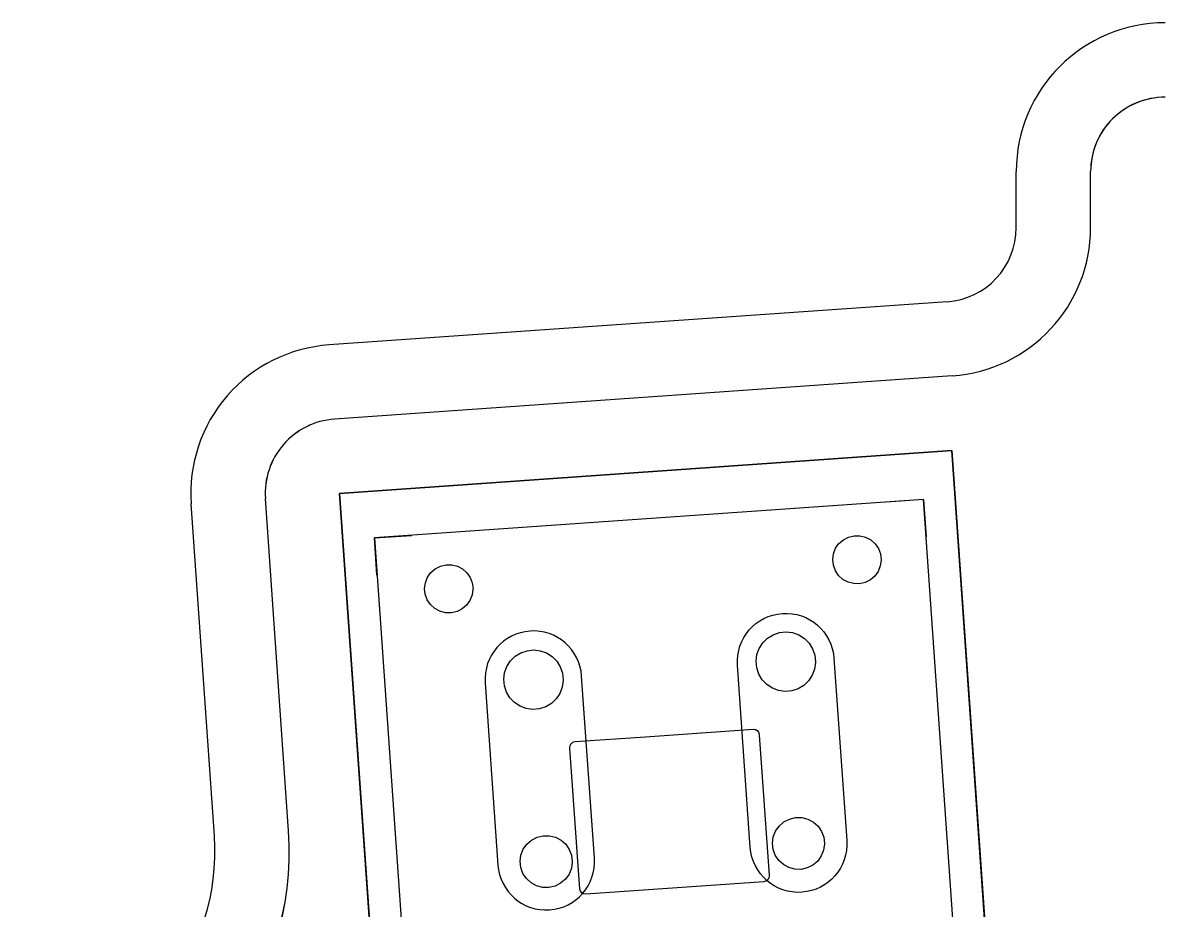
# Model space of a CAD drawing. Header units: inches. Extents: x -4 to 333, y -4 to 107.
# Drawn here: x 29.68 to 60.33, y 83.62 to 107.48 of the extents above; entities that cross this region are included whole.
import ezdxf

# ---------------------------------------------------------------- set-up
doc = ezdxf.new("R2010")
doc.units = ezdxf.units.IN
doc.header["$MEASUREMENT"] = 0
doc.layers.get('0').update_dxf_attribs({"color": 1})
for name, color, linetype in [('KICAD_EXPORT', 12, 'Continuous'), ('OUTLINE_CASE', 5, 'Continuous'), ('OUTLINE_CURVED', 6, 'Continuous')]:
    doc.layers.add(name, color=color, linetype=linetype)

# ---------------------------------------------------------------- blocks, each defined once
blk = doc.blocks.new('switch')
for points in [[(75.655, 33.601), (75.655, 17.101), (92.155, 17.101), (92.155, 33.601), (75.655, 33.601)], [(76.505, 32.339), (76.505, 18.339), (91.305, 18.339), (91.305, 32.339), (76.505, 32.339)]]:
    blk.add_lwpolyline(points)
for points in [[(79.205, 28.25), (79.205, 23.336, 1), (81.805, 23.336), (81.805, 28.25, 1)], [(88.605, 28.25), (88.605, 23.336, -1), (86.005, 23.336), (86.005, 28.25, -1)]]:
    blk.add_lwpolyline(points, format="xyb", close=True)

msp = doc.modelspace()

# ---------------------------------------------------------------- linework, layer by layer
at = {"layer": 'KICAD_EXPORT', "linetype": 'Continuous'}
for p, q in [((58.382, 101.972), (58.382, 103.476)), ((54.661, 97.982), (38.052, 96.82)), ((38.192, 94.825), (54.651, 95.976)), ((54.651, 95.976), (55.802, 79.516)), ((39.343, 78.365), (38.192, 94.825)), ((36.821, 85.752), (36.197, 94.685)), ((53.892, 94.657), (52.894, 94.588)), ((53.892, 94.657), (53.961, 93.66)), ((39.128, 93.625), (40.125, 93.695)), ((39.197, 92.627), (39.128, 93.625)), ((51.617, 93.476), (51.735, 93.578)), ((51.617, 93.476), (51.735, 93.578)), ((51.735, 93.578), (51.873, 93.65)), ((51.735, 93.578), (51.873, 93.65)), ((51.873, 93.65), (52.025, 93.687)), ((51.873, 93.65), (52.025, 93.687)), ((52.025, 93.687), (52.181, 93.686)), ((52.025, 93.687), (52.181, 93.686)), ((52.181, 93.686), (52.333, 93.648)), ((52.181, 93.686), (52.333, 93.648)), ((52.333, 93.648), (52.471, 93.575)), ((52.333, 93.648), (52.471, 93.575)), ((52.471, 93.575), (52.588, 93.471)), ((52.471, 93.575), (52.588, 93.471)), ((51.45, 93.048), (51.47, 93.202)), ((51.45, 93.048), (51.47, 93.202)), ((51.47, 93.202), (51.527, 93.348)), ((51.47, 93.202), (51.527, 93.348)), ((51.527, 93.348), (51.617, 93.476)), ((51.527, 93.348), (51.617, 93.476)), ((52.588, 93.471), (52.676, 93.342)), ((52.588, 93.471), (52.676, 93.342)), ((52.676, 93.342), (52.731, 93.196)), ((52.676, 93.342), (52.731, 93.196)), ((40.901, 92.87), (41.053, 92.907)), ((40.901, 92.87), (41.053, 92.907)), ((41.053, 92.907), (41.209, 92.906)), ((41.053, 92.907), (41.209, 92.906)), ((41.209, 92.906), (41.361, 92.868)), ((41.209, 92.906), (41.361, 92.868)), ((51.467, 92.892), (51.45, 93.048)), ((51.467, 92.892), (51.45, 93.048)), ((51.521, 92.746), (51.467, 92.892)), ((51.521, 92.746), (51.467, 92.892)), ((52.75, 93.027), (52.728, 92.873)), ((52.75, 93.027), (52.728, 92.873)), ((52.731, 93.196), (52.75, 93.041)), ((52.731, 93.196), (52.75, 93.041)), ((52.75, 93.041), (52.75, 93.027)), ((52.75, 93.041), (52.75, 93.027)), ((40.555, 92.568), (40.645, 92.696)), ((40.555, 92.568), (40.645, 92.696)), ((40.645, 92.696), (40.762, 92.799)), ((40.645, 92.696), (40.762, 92.799)), ((40.762, 92.799), (40.901, 92.87)), ((40.762, 92.799), (40.901, 92.87)), ((41.361, 92.868), (41.499, 92.795)), ((41.361, 92.868), (41.499, 92.795)), ((41.499, 92.795), (41.615, 92.691)), ((41.499, 92.795), (41.615, 92.691)), ((41.615, 92.691), (41.704, 92.562)), ((41.615, 92.691), (41.704, 92.562)), ((51.608, 92.616), (51.521, 92.746)), ((51.608, 92.616), (51.521, 92.746)), ((51.723, 92.511), (51.608, 92.616)), ((51.723, 92.511), (51.608, 92.616)), ((52.578, 92.601), (52.46, 92.499)), ((52.578, 92.601), (52.46, 92.499)), ((52.67, 92.728), (52.578, 92.601)), ((52.67, 92.728), (52.578, 92.601)), ((52.728, 92.873), (52.67, 92.728)), ((52.728, 92.873), (52.67, 92.728)), ((40.478, 92.268), (40.498, 92.423)), ((40.478, 92.268), (40.498, 92.423)), ((40.498, 92.423), (40.555, 92.568)), ((40.498, 92.423), (40.555, 92.568)), ((41.704, 92.562), (41.759, 92.416)), ((41.704, 92.562), (41.759, 92.416)), ((41.759, 92.416), (41.778, 92.261)), ((41.759, 92.416), (41.778, 92.261)), ((51.861, 92.436), (51.723, 92.511)), ((51.861, 92.436), (51.723, 92.511)), ((52.012, 92.397), (51.861, 92.436)), ((52.012, 92.397), (51.861, 92.436)), ((52.168, 92.394), (52.012, 92.397)), ((52.168, 92.394), (52.012, 92.397)), ((52.32, 92.429), (52.168, 92.394)), ((52.32, 92.429), (52.168, 92.394)), ((52.46, 92.499), (52.32, 92.429)), ((52.46, 92.499), (52.32, 92.429)), ((40.495, 92.113), (40.478, 92.268)), ((40.495, 92.113), (40.478, 92.268)), ((40.548, 91.966), (40.495, 92.113)), ((40.548, 91.966), (40.495, 92.113)), ((41.755, 92.093), (41.697, 91.948)), ((41.755, 92.093), (41.697, 91.948)), ((41.777, 92.248), (41.755, 92.093)), ((41.777, 92.248), (41.755, 92.093)), ((41.778, 92.261), (41.777, 92.248)), ((41.778, 92.261), (41.777, 92.248)), ((40.636, 91.836), (40.548, 91.966)), ((40.636, 91.836), (40.548, 91.966)), ((40.751, 91.731), (40.636, 91.836)), ((40.751, 91.731), (40.636, 91.836)), ((40.888, 91.657), (40.751, 91.731)), ((40.888, 91.657), (40.751, 91.731)), ((41.487, 91.72), (41.348, 91.65)), ((41.487, 91.72), (41.348, 91.65)), ((41.606, 91.821), (41.487, 91.72)), ((41.606, 91.821), (41.487, 91.72)), ((41.697, 91.948), (41.606, 91.821)), ((41.697, 91.948), (41.606, 91.821)), ((41.039, 91.617), (40.888, 91.657)), ((41.039, 91.617), (40.888, 91.657)), ((41.196, 91.615), (41.039, 91.617)), ((41.196, 91.615), (41.039, 91.617)), ((41.348, 91.65), (41.196, 91.615)), ((41.348, 91.65), (41.196, 91.615)), ((49.846, 91.025), (50.015, 91.082)), ((50.015, 91.082), (50.192, 91.101)), ((50.192, 91.101), (50.369, 91.08)), ((50.369, 91.08), (50.537, 91.02)), ((49.47, 90.656), (49.567, 90.806)), ((49.567, 90.806), (49.694, 90.931)), ((49.694, 90.931), (49.846, 91.025)), ((50.537, 91.02), (50.688, 90.924)), ((50.688, 90.924), (50.813, 90.798)), ((50.813, 90.798), (50.908, 90.646)), ((42.784, 90.32), (42.911, 90.444)), ((42.911, 90.444), (43.063, 90.538)), ((43.063, 90.538), (43.232, 90.595)), ((43.232, 90.595), (43.409, 90.614)), ((43.409, 90.614), (43.587, 90.593)), ((43.587, 90.593), (43.755, 90.533)), ((43.755, 90.533), (43.905, 90.438)), ((49.387, 90.312), (49.409, 90.489)), ((49.409, 90.489), (49.47, 90.656)), ((50.908, 90.646), (50.967, 90.478)), ((50.967, 90.478), (50.986, 90.301)), ((42.626, 90.002), (42.687, 90.17)), ((42.687, 90.17), (42.784, 90.32)), ((43.905, 90.438), (44.031, 90.311)), ((44.031, 90.311), (44.125, 90.16)), ((44.125, 90.16), (44.184, 89.991)), ((49.404, 90.134), (49.387, 90.312)), ((49.46, 89.965), (49.404, 90.134)), ((50.986, 90.278), (50.961, 90.102)), ((50.986, 90.301), (50.986, 90.278)), ((42.604, 89.825), (42.626, 90.002)), ((44.184, 89.991), (44.204, 89.814)), ((49.553, 89.813), (49.46, 89.965)), ((50.898, 89.935), (50.799, 89.786)), ((50.961, 90.102), (50.898, 89.935)), ((42.621, 89.648), (42.604, 89.825)), ((42.678, 89.478), (42.621, 89.648)), ((44.179, 89.615), (44.115, 89.448)), ((44.204, 89.792), (44.179, 89.615)), ((44.204, 89.814), (44.204, 89.792)), ((49.677, 89.684), (49.553, 89.813)), ((49.826, 89.587), (49.677, 89.684)), ((49.993, 89.524), (49.826, 89.587)), ((50.17, 89.501), (49.993, 89.524)), ((50.517, 89.572), (50.347, 89.517)), ((50.67, 89.663), (50.517, 89.572)), ((50.799, 89.786), (50.67, 89.663)), ((42.77, 89.326), (42.678, 89.478)), ((42.894, 89.198), (42.77, 89.326)), ((44.017, 89.3), (43.888, 89.177)), ((44.115, 89.448), (44.017, 89.3)), ((50.347, 89.517), (50.17, 89.501)), ((43.043, 89.1), (42.894, 89.198)), ((43.21, 89.038), (43.043, 89.1)), ((43.387, 89.014), (43.21, 89.038)), ((43.565, 89.03), (43.387, 89.014)), ((43.734, 89.085), (43.565, 89.03)), ((43.888, 89.177), (43.734, 89.085)), ((46.418, 88.283), (46.917, 88.318)), ((46.418, 88.283), (46.917, 88.318)), ((46.917, 88.318), (49.311, 88.485)), ((46.917, 88.318), (49.311, 88.485)), ((49.311, 88.485), (49.369, 88.478)), ((49.311, 88.485), (49.369, 88.478)), ((49.369, 88.478), (49.42, 88.449)), ((49.369, 88.478), (49.42, 88.449)), ((49.42, 88.449), (49.456, 88.402)), ((49.42, 88.449), (49.456, 88.402)), ((49.456, 88.402), (49.47, 88.351)), ((49.456, 88.402), (49.47, 88.351)), ((49.47, 88.351), (49.471, 88.346)), ((49.47, 88.351), (49.471, 88.346)), ((49.471, 88.346), (49.472, 88.334)), ((49.471, 88.346), (49.472, 88.334)), ((49.472, 88.334), (49.472, 88.334)), ((49.472, 88.334), (49.736, 84.555)), ((49.472, 88.334), (49.472, 88.334)), ((49.472, 88.334), (49.736, 84.555)), ((44.384, 87.99), (44.391, 88.048)), ((44.384, 87.99), (44.391, 88.048)), ((44.384, 87.978), (44.384, 87.99)), ((44.384, 87.99), (44.384, 87.99)), ((44.384, 87.978), (44.384, 87.99)), ((44.384, 87.99), (44.384, 87.99)), ((44.391, 88.048), (44.42, 88.099)), ((44.391, 88.048), (44.42, 88.099)), ((44.42, 88.099), (44.423, 88.101)), ((44.42, 88.099), (44.423, 88.101)), ((44.423, 88.101), (44.466, 88.135)), ((44.423, 88.101), (44.466, 88.135)), ((44.466, 88.135), (44.523, 88.15)), ((44.466, 88.135), (44.523, 88.15)), ((44.523, 88.15), (46.418, 88.283)), ((44.523, 88.15), (46.418, 88.283)), ((44.523, 88.15), (44.523, 88.15)), ((44.523, 88.15), (44.523, 88.15)), ((46.418, 88.283), (46.418, 88.283)), ((46.418, 88.283), (46.418, 88.283)), ((44.649, 84.187), (44.384, 87.978)), ((44.384, 87.978), (44.384, 87.978)), ((44.384, 87.978), (44.384, 87.978)), ((44.649, 84.187), (44.384, 87.978)), ((44.384, 87.978), (44.384, 87.978)), ((44.384, 87.978), (44.384, 87.978)), ((49.911, 85.743), (50.008, 85.881)), ((50.008, 85.881), (50.135, 85.992)), ((50.135, 85.992), (50.284, 86.069)), ((50.284, 86.069), (50.448, 86.108)), ((50.448, 86.108), (50.616, 86.107)), ((50.616, 86.107), (50.779, 86.066)), ((50.779, 86.066), (50.928, 85.987)), ((50.928, 85.987), (51.053, 85.876)), ((51.053, 85.876), (51.149, 85.737)), ((43.352, 85.505), (43.502, 85.582)), ((43.502, 85.582), (43.665, 85.621)), ((43.665, 85.621), (43.833, 85.62)), ((43.833, 85.62), (43.997, 85.579)), ((43.997, 85.579), (44.145, 85.501)), ((49.828, 85.42), (49.85, 85.587)), ((49.85, 85.587), (49.911, 85.743)), ((51.149, 85.737), (51.208, 85.58)), ((51.208, 85.58), (51.228, 85.413)), ((43.068, 85.1), (43.129, 85.257)), ((43.129, 85.257), (43.225, 85.394)), ((43.225, 85.394), (43.352, 85.505)), ((44.145, 85.501), (44.271, 85.389)), ((44.271, 85.389), (44.366, 85.25)), ((44.366, 85.25), (44.425, 85.093)), ((49.847, 85.253), (49.828, 85.42)), ((49.905, 85.095), (49.847, 85.253)), ((51.204, 85.231), (51.142, 85.075)), ((51.228, 85.398), (51.204, 85.231)), ((51.228, 85.413), (51.228, 85.398)), ((43.046, 84.933), (43.068, 85.1)), ((43.064, 84.766), (43.046, 84.933)), ((44.425, 85.093), (44.446, 84.926)), ((44.446, 84.926), (44.446, 84.911)), ((49.998, 84.955), (49.905, 85.095)), ((50.123, 84.842), (49.998, 84.955)), ((51.044, 84.939), (50.916, 84.83)), ((51.142, 85.075), (51.044, 84.939)), ((43.122, 84.608), (43.064, 84.766)), ((44.422, 84.745), (44.359, 84.589)), ((44.446, 84.911), (44.422, 84.745)), ((50.271, 84.762), (50.123, 84.842)), ((50.433, 84.719), (50.271, 84.762)), ((50.601, 84.716), (50.433, 84.719)), ((50.765, 84.754), (50.601, 84.716)), ((50.916, 84.83), (50.765, 84.754)), ((43.216, 84.469), (43.122, 84.608)), ((43.34, 84.355), (43.216, 84.469)), ((43.488, 84.275), (43.34, 84.355)), ((44.133, 84.343), (43.983, 84.267)), ((44.261, 84.452), (44.133, 84.343)), ((44.359, 84.589), (44.261, 84.452)), ((49.598, 84.383), (44.81, 84.048)), ((49.598, 84.383), (44.81, 84.048)), ((49.654, 84.398), (49.598, 84.383)), ((49.654, 84.398), (49.598, 84.383)), ((49.598, 84.383), (49.598, 84.383)), ((49.598, 84.383), (49.598, 84.383)), ((49.701, 84.434), (49.654, 84.398)), ((49.701, 84.434), (49.654, 84.398)), ((49.73, 84.485), (49.701, 84.434)), ((49.73, 84.485), (49.701, 84.434)), ((49.737, 84.543), (49.73, 84.485)), ((49.737, 84.543), (49.73, 84.485)), ((49.736, 84.555), (49.736, 84.555)), ((49.736, 84.555), (49.736, 84.555)), ((49.736, 84.555), (49.737, 84.543)), ((49.736, 84.555), (49.736, 84.555)), ((49.736, 84.555), (49.736, 84.555)), ((49.736, 84.555), (49.737, 84.543)), ((43.651, 84.232), (43.488, 84.275)), ((43.819, 84.23), (43.651, 84.232)), ((43.983, 84.267), (43.819, 84.23)), ((44.665, 84.131), (44.649, 84.187)), ((44.665, 84.131), (44.649, 84.187)), ((44.701, 84.084), (44.665, 84.131)), ((44.701, 84.084), (44.665, 84.131)), ((44.737, 84.063), (44.701, 84.084)), ((44.751, 84.055), (44.701, 84.084)), ((44.751, 84.055), (44.737, 84.063)), ((44.81, 84.048), (44.751, 84.055)), ((44.81, 84.048), (44.751, 84.055))]:
    msp.add_line(p, q, dxfattribs=at)
at = {"layer": 'KICAD_EXPORT'}
for centre, radius, start, end in [((60.382, 103.476), 2, 89.996, 180.002), ((54.382, 101.972), 4, 274.0006, 359.9992), ((38.192, 94.825), 2, 93.998, 184.002), ((28.841, 85.194), 8, 277.9998, 4.0001)]:
    msp.add_arc(centre, radius, start, end, dxfattribs=at)
at = {"layer": 'OUTLINE_CASE'}
for p, q in [((56.382, 101.972), (56.382, 103.476)), ((54.521, 99.977), (37.912, 98.815)), ((34.826, 85.613), (34.201, 94.546))]:
    msp.add_line(p, q, dxfattribs=at)
for centre, radius, start, end in [((60.382, 103.476), 4, 90, 180), ((54.382, 101.972), 2, 274.0001, 0), ((38.191, 94.825), 4, 94.0001, 184.0001), ((28.84, 85.194), 6, 277.9998, 4.0001)]:
    msp.add_arc(centre, radius, start, end, dxfattribs=at)
at = {"layer": 'OUTLINE_CURVED'}
for p, q in [((58.382, 101.972), (58.382, 103.476)), ((54.661, 97.982), (38.052, 96.82)), ((54.651, 95.976), (38.191, 94.825)), ((36.821, 85.752), (36.196, 94.685))]:
    msp.add_line(p, q, dxfattribs=at)
for centre, radius, start, end in [((60.382, 103.476), 2, 90, 180), ((54.382, 101.972), 4, 274.0001, 0), ((38.191, 94.825), 2, 94.0001, 184.0001), ((28.84, 85.194), 8, 277.9998, 4.0001)]:
    msp.add_arc(centre, radius, start, end, dxfattribs=at)

# ---------------------------------------------------------------- block references
at = {"rotation": 4.000064641173945}
msp.add_blockref('switch', (-34.936, 56.028), dxfattribs=at)

doc.saveas('drawing.dxf')
